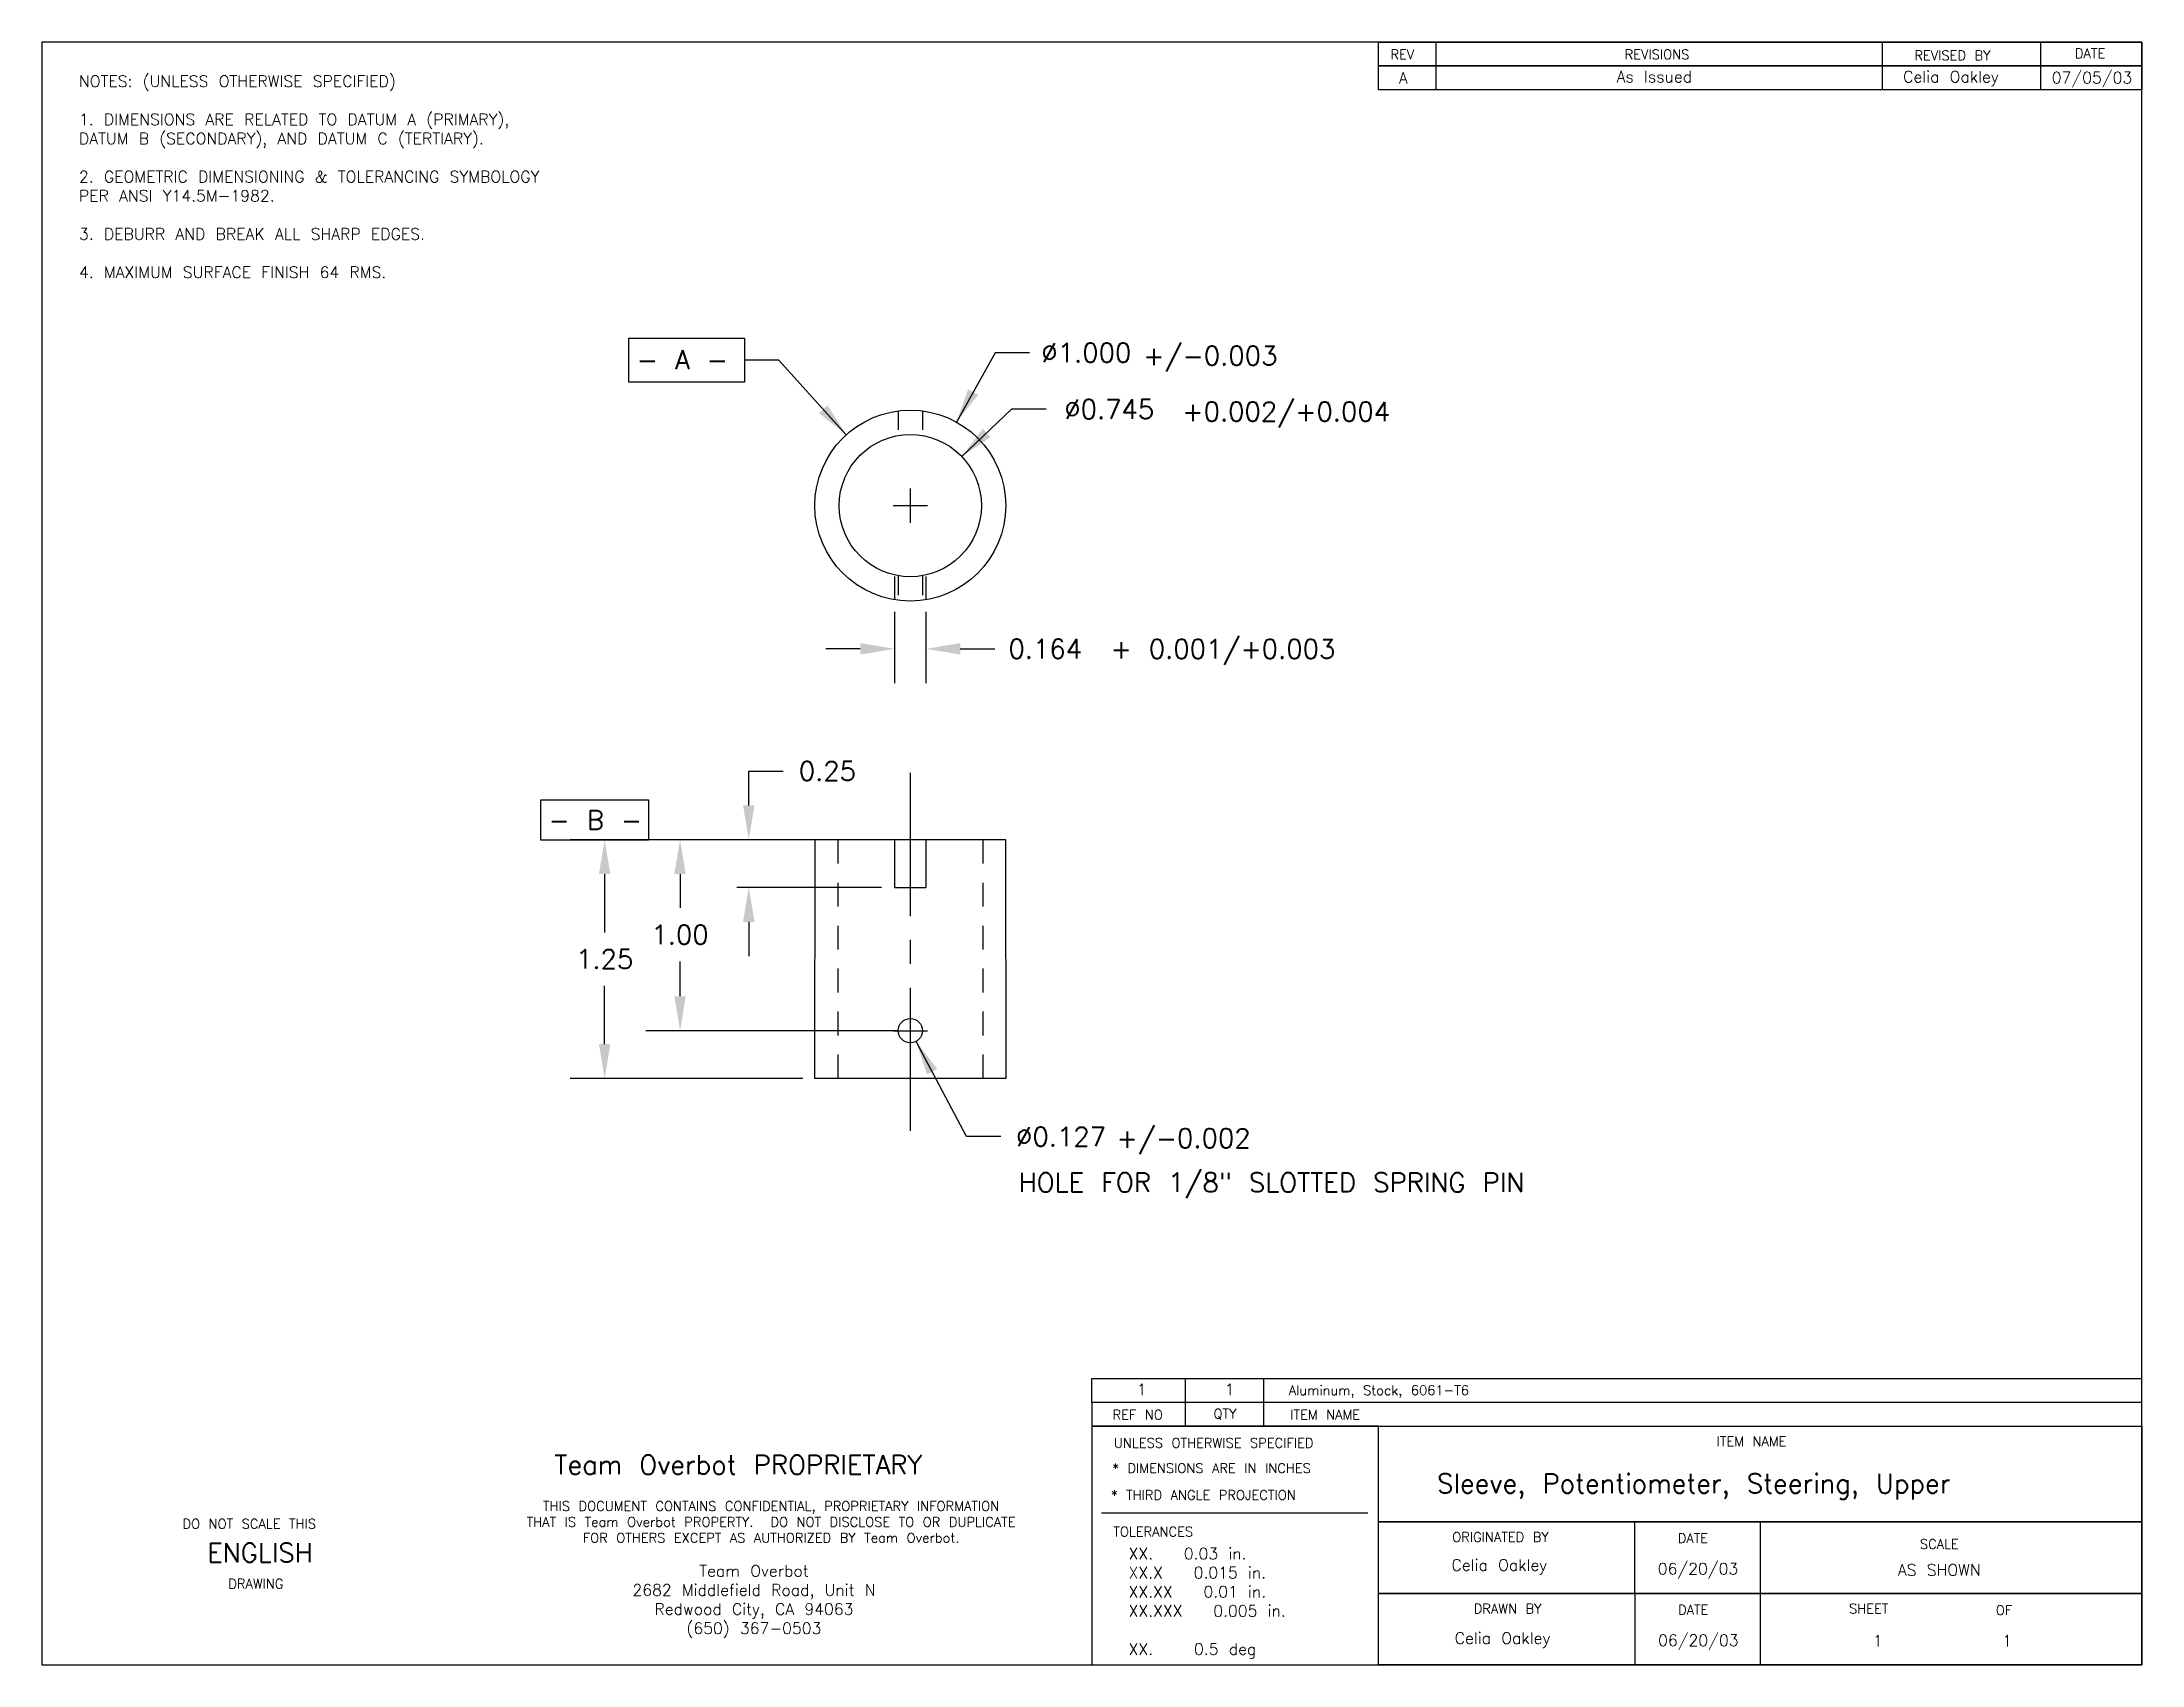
# Model space of a CAD drawing. Extents: x -2 to 9, y -1.1 to 7.4.
import ezdxf

# ---------------------------------------------------------------- set-up
doc = ezdxf.new("R2010")
doc.units = 0
doc.header["$MEASUREMENT"] = 0
for name, pattern in [('CENTER2', [1.125, 0.75, -0.125, 0.125, -0.125]), ('HIDDEN2', [0.1875, 0.125, -0.0625]), ('HIDDEN4', [0.09375, 0.0625, -0.03125])]:
    doc.linetypes.add(name, pattern=pattern)
doc.layers.get('0').update_dxf_attribs({"linetype": 'CONTINUOUS'})
doc.layers.get('DEFPOINTS').update_dxf_attribs({"linetype": 'CONTINUOUS'})
doc.layers.add('DIMENSIONS', color=1, linetype='CONTINUOUS')
doc.layers.add('TITLEBLOCK', color=5, linetype='CONTINUOUS')
doc.styles.get("Standard").update_dxf_attribs({"font": 'txt.shx'})
doc.dimstyles.get("Standard").update_dxf_attribs({"dimtxt": 0.18, "dimasz": 0.18, "dimexe": 0.18, "dimexo": 0.0625, "dimgap": 0.09, "dimtad": 0, "dimtih": 1, "dimtoh": 1, "dimdec": 4, "dimzin": 0, "dimtxsty": 'STANDARD', "dimcen": 0.09, "dimazin": 3, "dimtfac": 1, "dimtdec": 4, "dimtofl": 0, "dimtmove": 0, "dimatfit": 3, "dimtolj": 1, "dimtzin": 0})

# ---------------------------------------------------------------- blocks, each defined once
blk = doc.blocks.new('*D1')
at = {"color": 0, "linetype": 'BYBLOCK'}
for p, q in [((2.015, 3.25), (1.114, 3.25)), ((1.294, 3.07), (1.294, 2.893)), ((1.294, 2.43), (1.294, 2.613)), ((2.438, 2.25), (1.114, 2.25))]:
    blk.add_line(p, q, dxfattribs=at)
for points in [[(1.294, 3.25), (1.264, 3.07), (1.324, 3.07)], [(1.294, 2.25), (1.264, 2.43), (1.324, 2.43)]]:
    blk.add_solid(points, dxfattribs=at)
at = {"layer": 'DEFPOINTS', "color": 0, "linetype": 'BYBLOCK'}
for p in [(2.078, 3.25), (2.5, 2.25)]:
    blk.add_point(p, dxfattribs=at)
at = {"color": 0, "linetype": 'BYBLOCK', "insert": (1.294, 2.753), "char_height": 0.1, "attachment_point": 5}
blk.add_mtext('\\A1;1.00', dxfattribs=at)
blk = doc.blocks.new('*D0')
at = {"color": 0, "linetype": 'BYBLOCK'}
for p, q in [((2.015, 3.25), (0.719, 3.25)), ((0.899, 3.07), (0.899, 2.765)), ((0.899, 2.18), (0.899, 2.485)), ((1.938, 2), (0.719, 2))]:
    blk.add_line(p, q, dxfattribs=at)
for points in [[(0.899, 3.25), (0.869, 3.07), (0.929, 3.07)], [(0.899, 2), (0.869, 2.18), (0.929, 2.18)]]:
    blk.add_solid(points, dxfattribs=at)
at = {"layer": 'DEFPOINTS', "color": 0, "linetype": 'BYBLOCK'}
for p in [(2.078, 3.25), (2, 2)]:
    blk.add_point(p, dxfattribs=at)
at = {"color": 0, "linetype": 'BYBLOCK', "insert": (0.899, 2.625), "char_height": 0.1, "attachment_point": 5}
blk.add_mtext('\\A1;1.25', dxfattribs=at)
blk = doc.blocks.new('*D2')
at = {"color": 0, "linetype": 'BYBLOCK'}
for p, q in [((2.5, 2.34), (2.5, 2.16)), ((2.41, 2.25), (2.59, 2.25)), ((2.795, 1.695), (2.53, 2.194)), ((2.975, 1.695), (2.795, 1.695))]:
    blk.add_line(p, q, dxfattribs=at)
blk.add_solid([(2.53, 2.194), (2.588, 2.021), (2.641, 2.049)], dxfattribs=at)
at = {"color": 0, "linetype": 'BYBLOCK', "insert": (3.29, 1.695), "char_height": 0.1, "attachment_point": 5}
blk.add_mtext('\\A1;∅0.127', dxfattribs=at)
blk = doc.blocks.new('*D3')
at = {"color": 0, "linetype": 'BYBLOCK'}
for p, q in [((2.944, 5.801), (2.742, 5.437)), ((3.124, 5.801), (2.944, 5.801)), ((2.5, 5.09), (2.5, 4.91)), ((2.41, 5), (2.59, 5))]:
    blk.add_line(p, q, dxfattribs=at)
blk.add_solid([(2.742, 5.437), (2.856, 5.58), (2.803, 5.609)], dxfattribs=at)
at = {"color": 0, "linetype": 'BYBLOCK', "insert": (3.422, 5.801), "char_height": 0.1, "attachment_point": 5}
blk.add_mtext('\\A1;∅1.000', dxfattribs=at)
blk = doc.blocks.new('*D4')
at = {"color": 0, "linetype": 'BYBLOCK'}
for p, q in [((1.654, 3.43), (1.654, 3.61)), ((1.654, 3.61), (1.834, 3.61)), ((1.939, 3.25), (1.592, 3.25)), ((2.35, 3), (1.592, 3)), ((1.654, 2.82), (1.654, 2.64))]:
    blk.add_line(p, q, dxfattribs=at)
for points in [[(1.654, 3.25), (1.684, 3.43), (1.624, 3.43)], [(1.654, 3), (1.684, 2.82), (1.624, 2.82)]]:
    blk.add_solid(points, dxfattribs=at)
at = {"layer": 'DEFPOINTS', "color": 0, "linetype": 'BYBLOCK'}
for p in [(2.002, 3.25), (2.413, 3)]:
    blk.add_point(p, dxfattribs=at)
at = {"color": 0, "linetype": 'BYBLOCK', "insert": (2.066, 3.61), "char_height": 0.1, "attachment_point": 5}
blk.add_mtext('\\A1;0.25', dxfattribs=at)
blk = doc.blocks.new('*D5')
at = {"color": 0, "linetype": 'BYBLOCK'}
for p, q in [((1.629, 5.764), (1.809, 5.764)), ((1.809, 5.764), (2.165, 5.371)), ((2.5, 5.09), (2.5, 4.91)), ((2.41, 5), (2.59, 5))]:
    blk.add_line(p, q, dxfattribs=at)
blk.add_solid([(2.165, 5.371), (2.066, 5.525), (2.022, 5.484)], dxfattribs=at)
at = {"color": 0, "linetype": 'BYBLOCK', "insert": (1.306, 5.764), "char_height": 0.1, "attachment_point": 5}
blk.add_mtext('- A -', dxfattribs=at)
blk = doc.blocks.new('*D6')
at = {"color": 0, "linetype": 'BYBLOCK'}
for p, q in [((2.418, 4.444), (2.418, 4.07)), ((2.582, 4.444), (2.582, 4.07)), ((2.238, 4.25), (2.058, 4.25)), ((2.762, 4.25), (2.942, 4.25))]:
    blk.add_line(p, q, dxfattribs=at)
for points in [[(2.418, 4.25), (2.238, 4.22), (2.238, 4.28)], [(2.582, 4.25), (2.762, 4.22), (2.762, 4.28)]]:
    blk.add_solid(points, dxfattribs=at)
at = {"layer": 'DEFPOINTS', "color": 0, "linetype": 'BYBLOCK'}
for p in [(2.418, 4.507), (2.582, 4.507)]:
    blk.add_point(p, dxfattribs=at)
at = {"color": 0, "linetype": 'BYBLOCK', "insert": (3.207, 4.25), "char_height": 0.1, "attachment_point": 5}
blk.add_mtext('\\A1;0.164', dxfattribs=at)
blk = doc.blocks.new('*D7')
at = {"color": 0, "linetype": 'BYBLOCK'}
for p, q in [((3.031, 5.505), (2.77, 5.257)), ((3.211, 5.505), (3.031, 5.505)), ((2.5, 5.09), (2.5, 4.91)), ((2.41, 5), (2.59, 5))]:
    blk.add_line(p, q, dxfattribs=at)
blk.add_solid([(2.77, 5.257), (2.921, 5.359), (2.88, 5.403)], dxfattribs=at)
at = {"color": 0, "linetype": 'BYBLOCK', "insert": (3.542, 5.505), "char_height": 0.1, "attachment_point": 5}
blk.add_mtext('\\A1;∅0.745', dxfattribs=at)

msp = doc.modelspace()

# ---------------------------------------------------------------- linework, layer by layer
at = {"linetype": 'HIDDEN4'}
for p, q in [((2.4365, 5.49608), (2.43574, 5.36945)), ((2.5635, 5.49608), (2.56512, 5.3693)), ((2.43569, 4.63113), (2.4359, 4.50456)), ((2.56424, 4.63054), (2.5635, 4.50392))]:
    msp.add_line(p, q, dxfattribs=at)
for p, q in [((2.418, 4.62895), (2.418, 4.50677)), ((2.582, 4.62895), (2.582, 4.50677)), ((2, 2), (2.00159, 3.25)), ((3, 3.25), (2, 3.25)), ((2.418, 3.25), (2.418, 2.99958)), ((2.582, 3.25), (2.582, 2.99958)), ((2.99898, 3.25), (3, 2)), ((2.41793, 3), (2.582, 3)), ((3, 2), (2, 2))]:
    msp.add_line(p, q)
at = {"linetype": 'CENTER2'}
msp.add_line((2.5, 3.6), (2.5, 1.6), dxfattribs=at)
at = {"linetype": 'HIDDEN2'}
for p, q in [((2.12, 3.25), (2.12, 1.99429)), ((2.88, 3.25), (2.88, 1.99429))]:
    msp.add_line(p, q, dxfattribs=at)
for centre, radius in [((2.5, 5), 0.5), ((2.5, 5), 0.3725), ((2.5, 2.25), 0.0635)]:
    msp.add_circle(centre, radius)
at = {"layer": 'DIMENSIONS'}
for points in [[(1.0255, 5.87694), (1.63114, 5.87694), (1.63114, 5.64592), (1.0255, 5.64592)], [(0.56471, 3.45843), (1.12914, 3.45843), (1.12914, 3.24864), (0.56471, 3.24864)]]:
    msp.add_lwpolyline(points, close=True, dxfattribs=at)
at = {"layer": 'TITLEBLOCK'}
for p, q in [((5.25307, 7.42822), (5.25307, 7.17966)), ((7.59059, 7.42293), (7.59059, 7.17966)), ((8.42089, 7.42293), (8.42089, 7.17966)), ((3.45183, 0.30274), (3.45183, 0.42774)), ((3.45183, 0.42774), (8.95183, 0.42774)), ((3.94029, 0.42774), (3.94029, 0.17667)), ((4.34993, 0.42774), (4.34993, 0.30274)), ((8.95183, 0.30274), (3.45183, 0.30274)), ((3.45183, 0.30274), (3.45183, 0.17774)), ((4.34993, 0.30274), (4.34993, 0.17774)), ((8.95183, 0.17774), (8.95183, 0.30274)), ((4.95183, 0.17774), (3.45183, 0.17774)), ((3.45183, 0.17774), (3.45183, -0.19726)), ((3.45183, 0.17774), (8.95183, 0.17774)), ((4.95183, -0.19726), (4.95183, 0.17774)), ((3.45183, -0.19726), (3.45183, -1.07226)), ((3.50083, -0.27491), (4.89733, -0.27491)), ((6.29367, -0.32175), (6.29367, -0.69723)), ((6.95183, -0.32226), (6.95183, -0.69726)), ((6.29532, -0.69637), (6.29532, -1.07186)), ((6.95183, -0.69726), (6.95183, -1.07226))]:
    msp.add_line(p, q, dxfattribs=at)
for points in [[(-2.04817, -1.07226), (8.95183, -1.07226), (8.95183, 7.42774), (-2.04817, 7.42774)], [(4.95183, 7.42774), (8.95183, 7.42774), (8.95183, 7.30274), (4.95183, 7.30274)], [(4.95183, 7.30274), (8.95183, 7.30274), (8.95183, 7.17774), (4.95183, 7.17774)], [(4.95183, 0.17774), (8.95183, 0.17774), (8.95183, -0.32226), (4.95183, -0.32226)], [(4.95183, -0.32226), (8.95183, -0.32226), (8.95183, -0.69726), (4.95183, -0.69726)], [(4.95183, -0.32226), (8.95183, -0.32226), (8.95183, -0.69726), (4.95183, -0.69726)], [(4.95183, -0.32226), (8.95183, -0.32226), (8.95183, -0.69726), (4.95183, -0.69726)], [(4.95183, -0.32226), (8.95183, -0.32226), (8.95183, -0.69726), (4.95183, -0.69726)], [(4.95183, -0.69726), (8.95183, -0.69726), (8.95183, -1.07226), (4.95183, -1.07226)]]:
    msp.add_lwpolyline(points, close=True, dxfattribs=at)

# ---------------------------------------------------------------- texts
at = {"layer": 'DIMENSIONS'}
for s, p in [('+/-0.003', (3.72051, 5.73527)), ('+0.002/+0.004', (3.92485, 5.44258)), ('+ 0.001/+0.003', (3.54883, 4.19938)), ('- B -', (0.60467, 3.30358)), ('+/-0.002', (3.58004, 1.63668)), ('HOLE FOR 1/8" SLOTTED SPRING PIN', (3.06771, 1.4053))]:
    msp.add_text(s, height=0.1, dxfattribs=at).set_placement(p)
at = {"layer": 'TITLEBLOCK'}
for s, height, p in [('REV', 0.05, (5.01509, 7.33832)), ('REVISIONS', 0.05, (6.24202, 7.33832)), ('REVISED BY', 0.05, (7.75983, 7.33303)), ('DATE', 0.05, (8.6007, 7.3436)), ('A', 0.06, (5.05922, 7.21027)), ('As Issued', 0.06, (6.19972, 7.21668)), ('Celia Oakley', 0.06, (7.70042, 7.21633)), ('07/05/03', 0.06, (8.47906, 7.21139)), ('1', 0.05985, (3.68719, 0.34011)), ('1', 0.05985, (4.14673, 0.34011)), ('Aluminum, Stock, 6061-T6', 0.05, (4.4823, 0.34156)), ('REF NO', 0.05, (3.55952, 0.21369)), ('QTY', 0.05, (4.08837, 0.21898)), ('ITEM NAME', 0.05, (4.49029, 0.21369)), ('UNLESS OTHERWISE SPECIFIED', 0.05, (3.56679, 0.06561)), ('ITEM NAME', 0.05, (6.72337, 0.07387)), ('Team Overbot PROPRIETARY', 0.1, (0.63534, -0.07348)), ('* DIMENSIONS ARE IN INCHES', 0.05, (3.55853, -0.0666)), ('Sleeve, Potentiometer, Steering, Upper', 0.1, (5.2593, -0.1716)), ('* THIRD ANGLE PROJECTION', 0.05, (3.55173, -0.20697)), ('DO NOT SCALE THIS', 0.05, (-1.31225, -0.35747)), ('ENGLISH', 0.1, (-1.18314, -0.53395)), ('TOLERANCES', 0.05, (3.56372, -0.39878)), ('ORIGINATED BY', 0.05, (5.33877, -0.42719)), ('DATE', 0.05, (6.52017, -0.4333)), ('SCALE', 0.05, (7.78859, -0.46392)), ('Celia Oakley', 0.06, (5.33513, -0.57893)), ('06/20/03', 0.06, (6.41531, -0.5984)), ('AS SHOWN', 0.06, (7.67291, -0.6044)), ('DRAWING', 0.05, (-1.07229, -0.67147)), ('DRAWN BY', 0.05, (5.45148, -0.80181)), ('DATE', 0.05, (6.52182, -0.80792)), ('SHEET', 0.05, (7.41748, -0.80204)), ('OF', 0.05, (8.18597, -0.8103)), ('Celia Oakley', 0.06, (5.35166, -0.96182)), ('06/20/03', 0.06, (6.41696, -0.97303)), ('1', 0.06, (7.54143, -0.97557)), ('1', 0.06, (8.21902, -0.97557))]:
    msp.add_text(s, height=height, dxfattribs=at).set_placement(p)
for s, insert, char_height, width, attachment_point in [('NOTES: (UNLESS OTHERWISE SPECIFIED)\\P\\P1. DIMENSIONS ARE RELATED TO DATUM A (PRIMARY), DATUM B (SECONDARY), AND DATUM C (TERTIARY).\\P\\P2. GEOMETRIC DIMENSIONING & TOLERANCING SYMBOLOGY PER ANSI Y14.5M-1982.\\P\\P3. DEBURR AND BREAK ALL SHARP EDGES.\\P\\P4. MAXIMUM SURFACE FINISH 64 RMS.', (-1.85455, 7.25274), 0.06, 2.75, 1), ('THIS DOCUMENT CONTAINS CONFIDENTIAL, PROPRIETARY INFORMATION\\PTHAT IS Team Overbot PROPERTY.  DO NOT DISCLOSE TO OR DUPLICATE\\PFOR OTHERS EXCEPT AS AUTHORIZED BY Team Overbot.', (1.77094, -0.21468), 0.05, 3.1310127, 2), ('Team Overbot\\P2682 Middlefield Road, Unit N\\PRedwood City, CA 94063\\P(650) 367-0503', (1.68117, -0.54956), 0.06, 2.2212, 2), ('XX.   0.03 in.\\PXX.X   0.015 in.\\PXX.XX   0.01 in.\\PXX.XXX   0.005 in.\\P\\PXX.    0.5 deg', (3.64364, -0.45872), 0.06, 1.1568608, 1)]:
    msp.add_mtext(s, dxfattribs=dict(at, insert=insert, char_height=char_height, width=width, attachment_point=attachment_point))

# ---------------------------------------------------------------- dimensions: what is measured, and where the dimension line sits
at = {"layer": 'DIMENSIONS'}
dim = msp.add_diameter_dim_2p(p1=(2.83521, 4.62901), p2=(2.16479, 5.37099), text='- A -', dimstyle='STANDARD', dxfattribs=at)
dim.commit()
dim.dimension.update_dxf_attribs({"geometry": '*D5', "text_midpoint": (1.30607, 5.76432)})
for p1, p2, picture, middle in [((2.25778, 4.56259), (2.74222, 5.43741), '*D3', (3.4221, 5.80137)), ((2.23013, 4.74324), (2.76987, 5.25676), '*D7', (3.54235, 5.50491)), ((2.47021, 2.30608), (2.52979, 2.19392), '*D2', (3.29002, 1.69452))]:
    dim = msp.add_diameter_dim_2p(p1=p1, p2=p2, dimstyle='STANDARD', override={"dimtxt": 0.1, "dimdec": 3}, dxfattribs=at)
    dim.commit()
    dim.dimension.update_dxf_attribs({"geometry": picture, "text_midpoint": middle})
dim = msp.add_linear_dim(base=(2.582, 4.25048), p1=(2.418, 4.50677), p2=(2.582, 4.50677), dimstyle='STANDARD', override={"dimtxt": 0.1, "dimdec": 3}, dxfattribs=at)
dim.commit()
dim.dimension.update_dxf_attribs({"geometry": '*D6', "text_midpoint": (3.207, 4.25048)})
for base, p1, p2, picture, middle in [((1.65441, 3.25), (2.413, 3), (2.00159, 3.25), '*D4', (2.06608, 3.61)), ((0.89876, 2), (2.078, 3.25), (2, 2), '*D0', (0.89876, 2.625))]:
    dim = msp.add_linear_dim(base=base, p1=p1, p2=p2, angle=90, dimstyle='STANDARD', override={"dimtxt": 0.1, "dimdec": 2}, dxfattribs=at)
    dim.commit()
    dim.dimension.update_dxf_attribs({"geometry": picture, "text_midpoint": middle})
dim = msp.add_linear_dim(base=(1.29434, 2.25), p1=(2.078, 3.25), p2=(2.5, 2.25), angle=90, dimstyle='STANDARD', override={"dimtxt": 0.1, "dimdec": 2}, dxfattribs=at)
dim.commit()
dim.dimension.update_dxf_attribs({"geometry": '*D1', "text_midpoint": (1.29434, 2.75265), "dimtype": 160})

doc.saveas('drawing.dxf')
